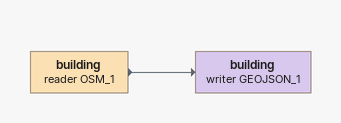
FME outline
building (reader OSM_1)
    -> building (writer GEOJSON_1)
building (writer GEOJSON_1)
